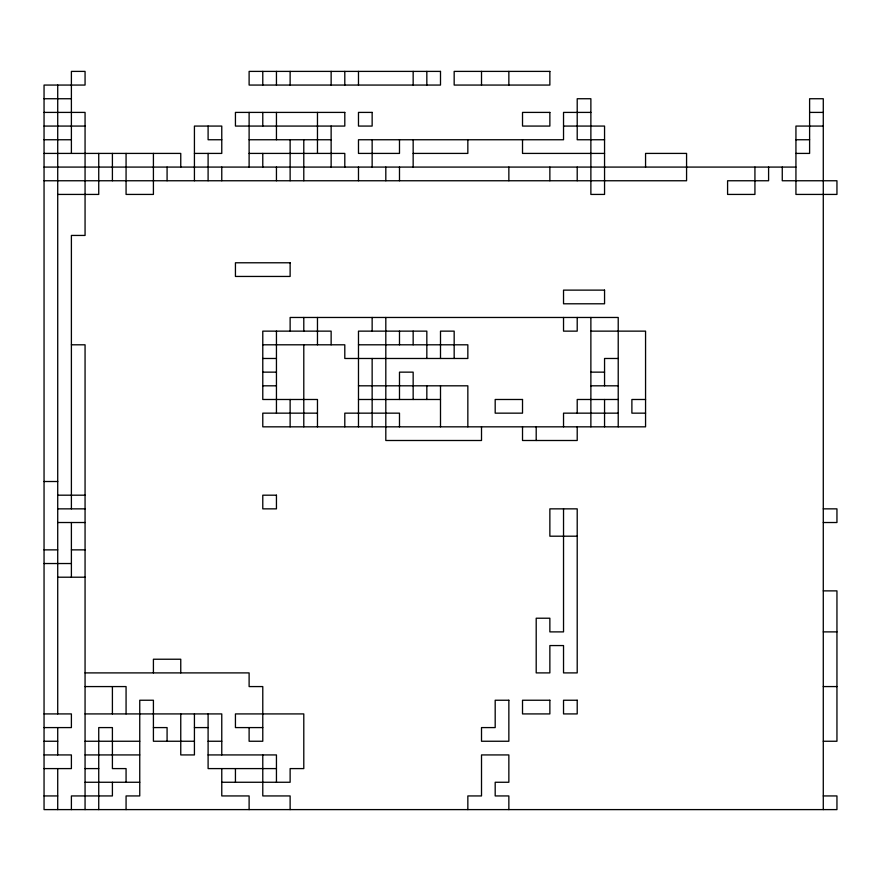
<?xml version="1.0" encoding="UTF-8"?>
<svg xmlns="http://www.w3.org/2000/svg" width="881" height="881" viewBox="0 0 881 881"><rect width="100%" height="100%" fill="white"/><g stroke="black" fill="none" stroke-linecap="round" stroke-linejoin="round"><path stroke-width="1.32" d="M44.05 98.738L71.394 98.738M44.05 112.405L85.061 112.405L85.061 235.436L71.394 235.436L71.394 508.855M590.876 112.405L563.532 112.405L563.532 139.749L358.479 139.749L358.479 153.415L399.489 153.415L399.489 139.749M809.606 112.405L823.283 112.405M44.05 126.071L85.061 126.071M563.532 126.071L604.553 126.071L604.553 194.426L590.876 194.426L590.876 98.738L577.209 98.738L577.209 139.749L604.553 139.749M823.283 126.071L795.939 126.071L795.939 194.426L836.95 194.426L836.95 180.759L782.262 180.759L782.262 167.082M44.05 139.749L71.394 139.749M221.77 139.749L208.103 139.749L208.103 126.071M249.114 139.749L331.135 139.749M795.939 139.749L809.606 139.749M44.05 153.415L180.759 153.415L180.759 167.082M194.426 153.415L221.77 153.415L221.77 126.071L194.426 126.071L194.426 180.759M249.114 153.415L344.801 153.415L344.801 167.082M413.156 153.415L467.844 153.415L467.844 139.749M604.553 153.415L522.521 153.415L522.521 139.749M795.939 153.415L809.606 153.415L809.606 98.738L823.283 98.738L823.283 809.606M44.05 167.082L795.939 167.082M44.05 180.759L686.574 180.759L686.574 153.415L645.564 153.415L645.564 167.082M57.717 194.426L98.738 194.426L98.738 153.415M590.876 331.135L645.564 331.135L645.564 426.833L262.78 426.833L262.78 413.156L317.468 413.156M71.394 344.801L85.061 344.801L85.061 809.606M262.78 344.801L344.801 344.801L344.801 358.479L467.844 358.479L467.844 344.801L358.479 344.801M262.78 358.479L276.447 358.479M618.22 358.479L604.553 358.479L604.553 385.812M262.78 372.145L276.447 372.145M590.876 372.145L604.553 372.145M262.78 385.812L276.447 385.812M358.479 385.812L467.844 385.812L467.844 426.833M590.876 385.812L618.22 385.812M358.479 399.489L440.5 399.489M618.22 399.489L577.209 399.489L577.209 413.156M645.564 399.489L631.886 399.489L631.886 413.156L645.564 413.156M618.22 413.156L563.532 413.156L563.532 426.833M44.05 481.511L57.717 481.511M57.717 495.188L85.061 495.188M57.717 508.855L85.061 508.855M823.283 508.855L836.95 508.855L836.95 522.521L823.283 522.521M57.717 522.521L85.061 522.521M577.209 536.199L549.865 536.199L549.865 508.855L577.209 508.855L577.209 672.897L563.532 672.897L563.532 645.564L549.865 645.564L549.865 672.897L536.199 672.897L536.199 618.22L549.865 618.22L549.865 631.886L563.532 631.886L563.532 508.855M44.05 549.865L57.717 549.865M71.394 549.865L85.061 549.865M44.05 563.532L71.394 563.532M57.717 577.209L85.061 577.209M823.283 590.876L836.95 590.876L836.95 741.251L823.283 741.251M823.283 631.886L836.95 631.886M85.061 672.897L249.114 672.897L249.114 686.574L262.78 686.574L262.78 741.251L249.114 741.251L249.114 727.585M85.061 686.574L126.071 686.574L126.071 713.918M823.283 686.574L836.95 686.574M44.05 713.918L71.394 713.918L71.394 727.585L44.05 727.585M85.061 713.918L221.77 713.918L221.77 754.929M153.415 727.585L167.082 727.585L167.082 741.251M194.426 727.585L208.103 727.585M262.78 727.585L235.436 727.585L235.436 713.918L303.791 713.918L303.791 768.595L290.124 768.595L290.124 782.262L221.77 782.262M44.05 741.251L57.717 741.251M85.061 741.251L139.749 741.251M194.426 741.251L153.415 741.251L153.415 700.241L139.749 700.241L139.749 795.939L126.071 795.939L126.071 809.606M208.103 741.251L221.77 741.251M44.05 754.929L71.394 754.929L71.394 768.595L44.05 768.595M85.061 754.929L139.749 754.929M208.103 754.929L276.447 754.929L276.447 782.262M85.061 768.595L98.738 768.595M276.447 768.595L208.103 768.595L208.103 713.918M85.061 782.262L139.749 782.262M44.05 795.939L57.717 795.939M823.283 795.939L836.95 795.939L836.95 809.606L44.05 809.606L44.05 85.061L85.061 85.061L85.061 71.394L71.394 71.394L71.394 153.415M768.595 167.082L768.595 180.759L727.585 180.759L727.585 194.426L754.929 194.426L754.929 167.082M618.22 426.833L618.22 317.468L290.124 317.468L290.124 331.135M604.553 399.489L604.553 426.833M590.876 317.468L590.876 426.833M577.209 167.082L577.209 180.759M577.209 317.468L577.209 331.135L563.532 331.135L563.532 317.468M577.209 426.833L577.209 440.5L522.521 440.5L522.521 426.833M549.865 167.082L549.865 180.759M536.199 426.833L536.199 440.5M508.855 71.394L508.855 85.061M508.855 167.082L508.855 180.759M508.855 809.606L508.855 795.939L495.188 795.939L495.188 782.262L508.855 782.262L508.855 754.929L481.511 754.929L481.511 795.939L467.844 795.939L467.844 809.606M481.511 71.394L481.511 85.061M481.511 426.833L481.511 440.5L385.812 440.5L385.812 317.468M454.167 358.479L454.167 331.135L440.5 331.135L440.5 358.479M440.5 385.812L440.5 426.833M426.833 71.394L426.833 85.061M426.833 358.479L426.833 331.135L358.479 331.135L358.479 426.833M426.833 385.812L426.833 399.489M413.156 71.394L413.156 85.061M413.156 139.749L413.156 167.082M413.156 331.135L413.156 344.801M413.156 399.489L413.156 372.145L399.489 372.145L399.489 399.489M399.489 167.082L399.489 180.759M399.489 331.135L399.489 344.801M399.489 426.833L399.489 413.156L344.801 413.156L344.801 426.833M385.812 167.082L385.812 180.759M372.145 139.749L372.145 167.082M372.145 317.468L372.145 331.135M372.145 358.479L372.145 426.833M358.479 71.394L358.479 85.061M358.479 167.082L358.479 180.759M344.801 71.394L344.801 85.061M331.135 71.394L331.135 85.061M331.135 126.071L331.135 167.082M331.135 344.801L331.135 331.135L262.78 331.135L262.78 399.489L317.468 399.489L317.468 426.833M317.468 112.405L317.468 153.415M317.468 317.468L317.468 344.801M303.791 139.749L303.791 180.759M303.791 317.468L303.791 331.135M303.791 344.801L303.791 426.833M290.124 71.394L290.124 85.061M290.124 139.749L290.124 180.759M290.124 399.489L290.124 426.833M290.124 809.606L290.124 795.939L262.78 795.939L262.78 754.929M276.447 71.394L276.447 85.061M276.447 112.405L276.447 139.749M276.447 167.082L276.447 180.759M276.447 331.135L276.447 413.156M262.78 71.394L262.78 85.061M262.78 112.405L262.78 126.071M262.78 153.415L262.78 167.082M249.114 112.405L249.114 167.082M249.114 809.606L249.114 795.939L221.77 795.939L221.77 768.595M235.436 768.595L235.436 782.262M221.77 167.082L221.77 180.759M208.103 153.415L208.103 180.759M194.426 713.918L194.426 754.929L180.759 754.929L180.759 713.918M180.759 672.897L180.759 659.23L153.415 659.23L153.415 672.897M167.082 167.082L167.082 180.759M153.415 153.415L153.415 194.426L126.071 194.426L126.071 153.415M126.071 782.262L126.071 768.595L112.405 768.595L112.405 727.585L98.738 727.585L98.738 809.606M112.405 153.415L112.405 180.759M112.405 686.574L112.405 713.918M112.405 782.262L112.405 795.939L71.394 795.939L71.394 809.606M71.394 522.521L71.394 577.209M57.717 85.061L57.717 713.918M57.717 727.585L57.717 754.929M57.717 768.595L57.717 809.606M440.5 71.394L249.114 71.394L249.114 85.061L440.5 85.061L440.5 71.394M549.865 71.394L454.167 71.394L454.167 85.061L549.865 85.061L549.865 71.394M344.801 112.405L235.436 112.405L235.436 126.071L344.801 126.071L344.801 112.405M372.145 112.405L358.479 112.405L358.479 126.071L372.145 126.071L372.145 112.405M549.865 112.405L522.521 112.405L522.521 126.071L549.865 126.071L549.865 112.405M290.124 262.78L235.436 262.78L235.436 276.447L290.124 276.447L290.124 262.78M604.553 290.124L563.532 290.124L563.532 303.791L604.553 303.791L604.553 290.124M522.521 399.489L495.188 399.489L495.188 413.156L522.521 413.156L522.521 399.489M276.447 495.188L262.78 495.188L262.78 508.855L276.447 508.855L276.447 495.188M508.855 700.241L495.188 700.241L495.188 727.585L481.511 727.585L481.511 741.251L508.855 741.251L508.855 700.241M549.865 700.241L522.521 700.241L522.521 713.918L549.865 713.918L549.865 700.241M577.209 700.241L563.532 700.241L563.532 713.918L577.209 713.918L577.209 700.241"/></g></svg>
